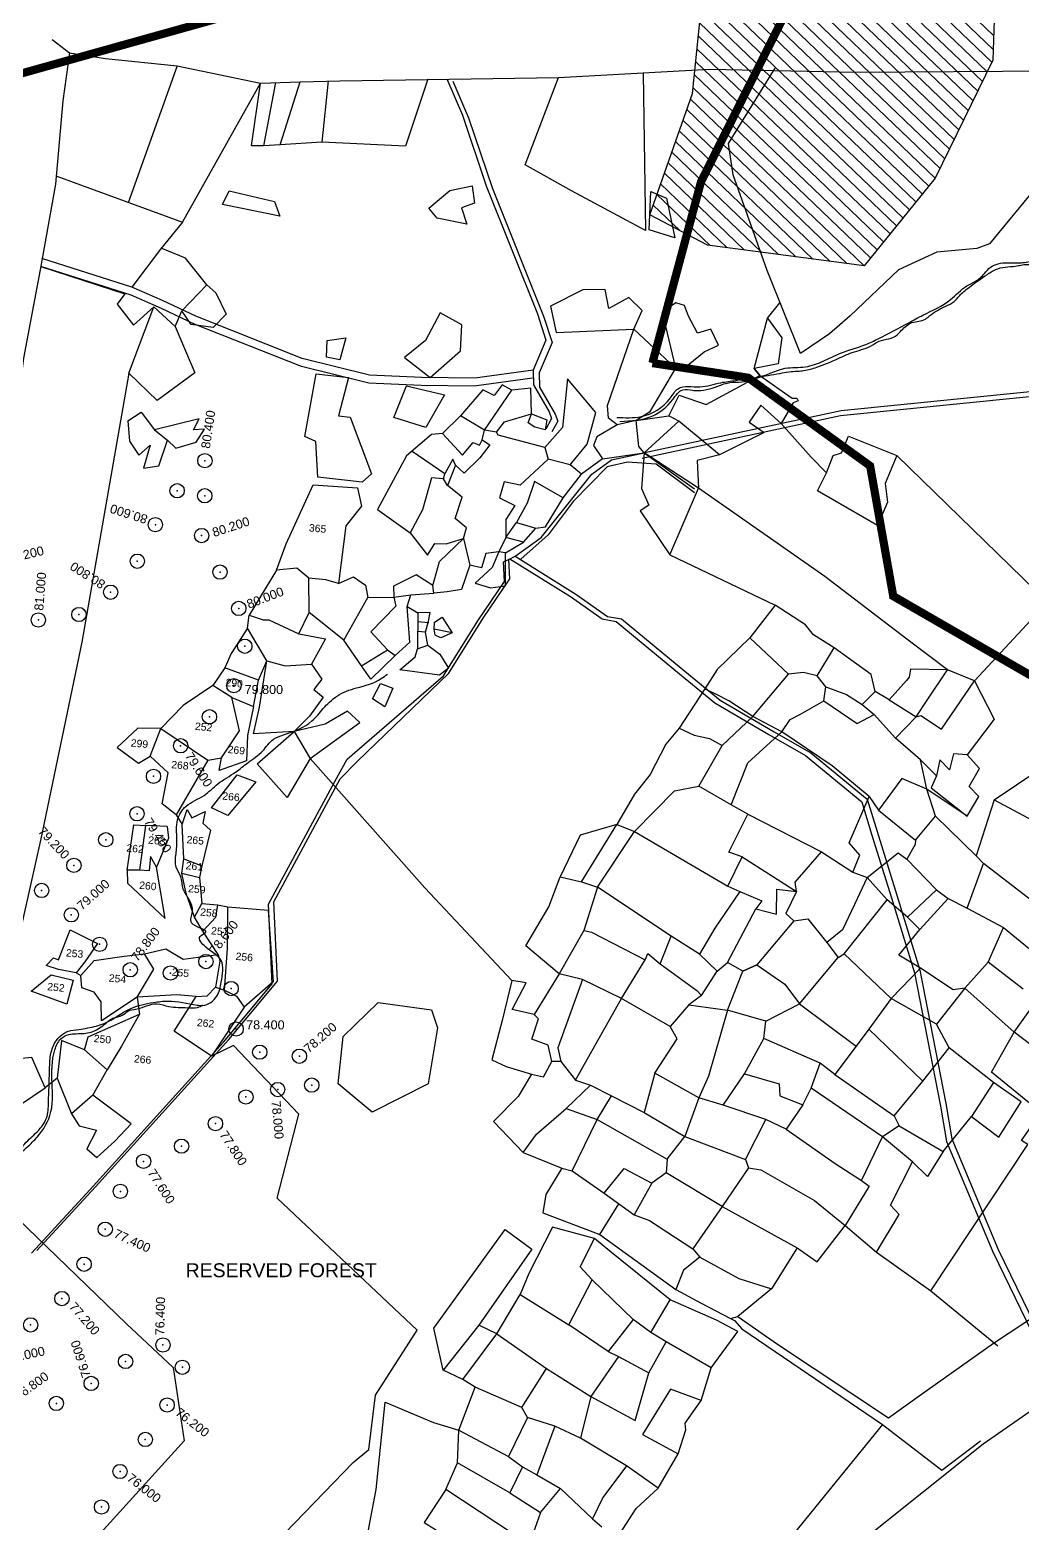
# Model space of a CAD drawing. Header units: millimetres. Extents: x 378359 to 385759, y 1843150 to 1853020.
# Drawn here: x 380829 to 383254, y 1847532 to 1851182 of the extents above; entities that cross this region are included whole.
import ezdxf

# ---------------------------------------------------------------- set-up
doc = ezdxf.new("R2010")
doc.units = ezdxf.units.MM
doc.header["$PDMODE"] = 32
doc.header["$PDSIZE"] = 35
for name, color, linetype in [('Boundry', 5, 'Continuous'), ('Plot', 7, 'Continuous'), ('points', 161, 'Continuous'), ('ROAD', 1, 'Continuous'), ('ROADS', 50, 'Continuous'), ('Stream', 4, 'Continuous'), ('SY.AREA', 7, 'Continuous'), ('TEXT', 7, 'Continuous'), ('VILLAGE AREA', 1, 'Continuous')]:
    doc.layers.add(name, color=color, linetype=linetype)
doc.styles.get("Standard").update_dxf_attribs({"font": 'arial.ttf'})
pattern_1 = [(136.1904153, (0, 0), (-17.3065976, -18.0411108), [])]

# ---------------------------------------------------------------- blocks, each defined once
blk = doc.blocks.new('MM')
at = {"layer": 'Boundry'}
for points in [[(-37.568, 40.796), (-36.826, 40.324), (-35.353, 40.237), (-32.458, 40.229), (-29.048, 39.855), (-27.456, 40.064), (-25.879, 40.263), (-17.11, 41.245), (-11.091, 42.158), (-5.206, 42.616), (2.64, 43.425), (3.255, 44.048), (4.886, 44.744), (6.39, 44.909), (16.821, 48.844)], [(-36.826, 40.324), (-36.905, 38.372), (-36.881, 35.011), (-37.155, 31.507), (-37.477, 27.903), (-37.725, 20.291), (-37.688, 14.602), (-38.263, 4.825), (-38.967, -3.215), (-37.112, -4.992), (-35.684, -5.826), (-34.393, -6.62), (-29.591, -10.432), (-27.551, -12.004), (-26.832, -14.904), (-36.173, -27.461)]]:
    blk.add_lwpolyline(points, dxfattribs=at)
at = {"layer": 'Plot'}
for points in [[(6.39, 44.909), (6.311, 44.245), (5.177, 43.363), (2.536, 38.785), (0.819, 36.24), (0.331, 36.012), (-1.263, 35.703), (-2.727, 34.842), (-4.483, 32.811), (-5.248, 32.015), (-6.337, 31.105), (-7.996, 34.306), (-9.727, 38.021), (-10.036, 39.256), (-8.459, 42.457)], [(-13.728, 41.726), (-13.026, 35.443), (-16.151, 36.748), (-18.112, 37.615), (-17.11, 41.245)], [(-22.342, 40.667), (-22.984, 37.889), (-26.357, 37.726), (-28.019, 37.463), (-28.684, 37.35), (-29.161, 37.306), (-29.048, 39.855)], [(-36.848, 35.337), (-31.633, 33.98), (-29.048, 39.855)], [(-32.458, 40.229), (-33.888, 34.545)], [(-28.441, 39.941), (-28.684, 37.35)], [(-28.019, 37.463), (-27.456, 40.064)], [(-26.34, 40.214), (-26.357, 37.726)], [(-12.963, 37.027), (-12.315, 36.814), (-11.822, 35.266), (-12.88, 35.487), (-12.963, 37.027)], [(-21.034, 36.292), (-20.153, 36.561), (-19.992, 35.871), (-20.496, 35.633), (-20.218, 34.995), (-21.429, 35.121), (-21.803, 35.502), (-21.034, 36.292)], [(-29.883, 35.414), (-28.021, 35.165), (-27.756, 34.593), (-30.095, 34.846), (-29.883, 35.414)], [(-31.633, 33.98), (-32.41, 32.807), (-33.411, 31.173)], [(-37.142, 31.649), (-33.675, 30.876), (-33.939, 30.432), (-33.195, 29.659), (-32.457, 30.472), (-31.528, 29.759), (-31.321, 30.422), (-30.42, 31.553), (-31.372, 32.542), (-32.383, 32.844)], [(-13.114, 31.44), (-12.858, 32.226), (-13.43, 32.686), (-14.202, 32.175), (-14.422, 32.913), (-15.31, 32.817), (-16.541, 32.036), (-16.209, 31.001), (-13.114, 31.44)], [(-13.407, 27.543), (-14.175, 26.981), (-14.276, 26.617), (-13.871, 26.112), (-12.217, 26.516), (-12.461, 26.745), (-12.658, 27.783), (-11.369, 28.1), (-11.031, 28.969), (-9.915, 28.696), (-7.871, 30.069), (-8.13, 30.328), (-7.8, 32.402), (-7.352, 33.062)], [(-9.649, 31.12), (-10.023, 31.744), (-10.537, 31.523), (-10.974, 32.173), (-11.178, 32.58), (-11.526, 32.665), (-12.049, 32.236), (-11.293, 30.042), (-12.16, 28.174), (-12.658, 27.783), (-13.407, 27.543), (-13.789, 27.768), (-13.869, 28.281), (-13.114, 31.44), (-11.293, 30.042), (-10.792, 30.221), (-10.208, 30.809), (-9.649, 31.12)], [(-33.411, 31.173), (-37.142, 31.976)], [(-7.8, 32.402), (-7.14, 31.662), (-7.193, 30.61), (-8.13, 30.328), (-7.871, 30.069), (-6.498, 29.292), (-6.303, 29.299), (-6.242, 29.198), (-6.434, 29.102), (-6.835, 28.234), (-5.505, 26.995), (-4.822, 26.431), (-4.622, 27.151), (-4.302, 27.285), (-4.08, 27.982), (-2.07, 27.393), (4.562, 22.089)], [(-30.42, 31.553), (-30.021, 31.266), (-29.52, 30.462), (-29.999, 29.865), (-30.892, 29.902), (-31.321, 30.422)], [(-22.197, 29.411), (-21.094, 28.701), (-19.984, 29.898), (-20.024, 30.943), (-20.95, 31.342), (-21.422, 30.169), (-22.197, 29.411)], [(-31.528, 29.759), (-30.549, 27.979), (-31.954, 26.717), (-33.201, 27.715), (-32.457, 30.472)], [(-25.375, 29.79), (-24.629, 29.969), (-24.785, 29.067), (-25.332, 29.126), (-25.375, 29.79)], [(-13.871, 26.112), (-14.643, 25.424), (-15.132, 25.745), (-14.533, 26.639), (-14.313, 27.946), (-15.58, 29.194), (-15.588, 27.221), (-16.221, 26.352), (-18.141, 26.663), (-18.22, 26.768), (-17.934, 27.214), (-16.891, 27.644), (-17.02, 28.672), (-17.767, 28.518), (-18.173, 28.69), (-18.461, 28.237), (-18.936, 28.412), (-19.725, 27.284), (-20.378, 26.505), (-20.813, 26.425), (-21.734, 25.47), (-22.699, 23.213), (-21.298, 22.396), (-20.515, 21.564), (-20.256, 22.064), (-19.803, 22.093), (-19.126, 22.375), (-18.773, 21.329), (-19.014, 20.327), (-19.579, 20.169), (-20.103, 20.075), (-20.173, 20.38), (-20.009, 21.356), (-19.126, 22.375), (-19.049, 22.823), (-19.549, 23.146), (-19.344, 24.036), (-19.979, 24.448), (-20.165, 24.693), (-20.652, 24.693), (-20.893, 23.373), (-21.298, 22.396)], [(-6.835, 28.234), (-7.725, 28.889), (-8.124, 28.156), (-7.48, 27.798), (-9.192, 26.731), (-10.947, 27.917), (-11.369, 28.1)], [(-25.678, 28.406), (-24.374, 28.396), (-24.62, 26.81), (-24.146, 26.801), (-23.068, 24.612), (-23.413, 24.243), (-25.219, 24.267), (-25.435, 25.702), (-25.897, 25.85), (-25.678, 28.406)], [(-18.705, 26.808), (-17.767, 28.518)], [(-33.201, 27.715), (-34.04, 16.734), (-34.923, 8.682), (-36.226, -1.702), (-35.673, -2.478), (-35.165, -2.438), (-33.772, -1.283), (-34.427, -0.122), (-35.533, -0.331), (-34.887, -1.15), (-36.226, -1.702)], [(-22.005, 28.282), (-20.447, 28.067), (-21.078, 26.686), (-22.396, 26.958), (-22.005, 28.282)], [(-10.947, 27.917), (-12.217, 26.516)], [(-18.764, 26.403), (-18.705, 26.808), (-19.725, 27.284)], [(-16.891, 27.644), (-16.249, 27.464), (-16.277, 27.052), (-16.706, 27.119), (-16.983, 27.272), (-16.891, 27.644)], [(-2.07, 27.393), (-2.427, 26.227), (-2.262, 25.482), (-2.568, 24.515), (-5.118, 25.664), (-4.822, 26.431)], [(8.035, 27.595), (7.669, 26.116), (4.423, 21.94), (1.916, 18.654), (2.854, 17.199), (1.916, 15.657), (1.357, 15.643), (1.263, 14.982), (0.841, 15.353), (0.76, 14.696), (0.597, 14.197), (2.148, 13.2), (2.545, 14.036), (2.123, 14.397), (2.46, 15.152), (1.916, 15.657)], [(-20.378, 26.505), (-19.498, 25.711), (-19.121, 26.266), (-18.858, 26.183), (-18.764, 26.403), (-18.439, 26.235), (-18.785, 25.679), (-19.356, 25.009), (-19.734, 25.293), (-19.863, 25.526), (-20.128, 24.904)], [(-18.22, 26.768), (-18.705, 26.808)], [(-2.487, 17.275), (-1.972, 16.922), (-1.026, 16.044), (-0.279, 16.981), (0.103, 17.697), (0.79, 18.989), (-0.95, 20.059), (-4.495, 22.261), (-9.898, 25.314), (-12.217, 26.516), (-12.18, 25.072), (-11.821, 24.441), (-12.158, 24.17), (-10.787, 22.524), (-9.898, 25.314)], [(-9.192, 26.731), (-10.067, 26.411), (-9.898, 25.314)], [(-33.06, 25.788), (-32.559, 26.188), (-31.95, 25.535), (-31.382, 25.175), (-31.021, 24.889), (-30.227, 25.205), (-29.951, 25.761), (-30.387, 25.681), (-30.199, 26.155), (-31.95, 25.535)], [(-16.221, 26.352), (-16.038, 25.885), (-17.063, 24.739), (-17.72, 24.815), (-17.843, 24.145), (-17.206, 23.906), (-17.501, 23.3), (-17.441, 22.578), (-17.66, 21.981), (-18.18, 21.866), (-18.296, 21.275), (-18.773, 21.329)], [(-15.285, 24.396), (-14.643, 25.424), (-15.132, 25.745), (-16.038, 25.885)], [(-33.06, 25.788), (-32.906, 24.988), (-32.484, 24.465), (-32.063, 24.898), (-32.238, 23.954), (-31.636, 24.105), (-31.382, 25.175)], [(-20.165, 24.693), (-20.128, 24.904), (-21.525, 25.674)], [(-19.734, 25.293), (-19.979, 24.448)], [(-17.39, 21.962), (-16.715, 22.47), (-16.274, 23.076), (-15.885, 23.165), (-15.285, 24.396), (-16.498, 24.938), (-16.721, 24.045), (-17.066, 23.229), (-16.274, 23.076)], [(-25.369, 23.941), (-23.581, 23.997), (-23.345, 23.28), (-23.899, 22.424), (-23.975, 20.085), (-24.496, 20.185), (-25.187, 20.188), (-25.695, 20.536), (-26.511, 20.381), (-27.427, 18.47), (-26.85, 18.343), (-26.619, 18.355), (-25.36, 17.918), (-24.272, 17.814), (-24.743, 16.743)], [(-26.511, 20.381), (-26.227, 21.472), (-25.369, 23.941)], [(-16.715, 22.47), (-17.441, 22.578), (-17.066, 23.229)], [(-10.787, 22.524), (-6.371, 20.916)], [(-18.489, 20.627), (-17.853, 20.511), (-17.261, 20.646), (-17.326, 21.288), (-17.39, 21.962), (-17.66, 21.981), (-17.872, 21.333), (-18.489, 20.627)], [(-23.975, 20.085), (-23.392, 20.415), (-22.882, 20.119), (-22.737, 19.635), (-21.698, 19.751), (-21.026, 19.915), (-20.103, 20.075), (-20.173, 20.38), (-20.884, 20.738), (-21.754, 20.188), (-21.698, 19.751), (-21.583, 19.399), (-22.492, 18.276), (-21.744, 17.615), (-21.421, 17.419), (-20.884, 18.012), (-21.131, 19.435), (-21.026, 19.915)], [(1.916, 18.654), (0.79, 18.989), (-0.694, 18.881), (-0.718, 18.546), (-0.802, 18.409), (-1.425, 17.564), (-2.017, 17.845), (-2.251, 18.509), (-3.839, 19.433), (-4.719, 19.869), (-5.078, 20.24), (-6.371, 20.916), (-7.253, 19.504), (-8.447, 18.112), (-8.859, 17.29), (-9.741, 15.613), (-10.219, 14.915), (-10.728, 13.639), (-11.283, 12.788), (-11.867, 11.506), (-13.294, 10.932), (-13.932, 9.188), (-13.057, 9.059), (-11.867, 11.506), (-11.126, 11.29), (-9.69, 13.075), (-8.724, 13.361), (-7.947, 15.087), (-6.828, 16.366), (-5.561, 18.198), (-7.253, 19.504), (-7.253, 19.504)], [(-25.36, 17.918), (-25.041, 18.812), (-25.187, 20.188)], [(-23.531, 17.833), (-22.737, 19.635)], [(-21.131, 19.435), (-20.67, 19.219), (-20.553, 17.769), (-20.148, 17.959), (-20.29, 18.469), (-20.211, 18.922), (-20.185, 19.275), (-20.67, 19.219)], [(-4.413, 18.24), (-3.839, 19.433)], [(-22.725, 16.879), (-23.531, 17.833), (-25.041, 18.812)], [(-20.654, 18.869), (-20.195, 18.88)], [(-19.675, 19.144), (-19.219, 18.555), (-19.655, 18.312), (-19.897, 18.39), (-19.956, 18.629), (-19.967, 18.915), (-19.675, 19.144)], [(-26.545, 16.704), (-27.452, 17.942), (-27.427, 18.47)], [(-20.295, 18.475), (-20.617, 18.475)], [(-19.219, 18.555), (-19.956, 18.629)], [(-5.607, 15.862), (-5.325, 16.384), (-4.935, 16.641), (-4.039, 17.263), (-4.023, 17.834), (-4.413, 18.24), (-4.968, 18.332), (-5.561, 18.198)], [(-0.279, 16.981), (-0.095, 17.052), (0.782, 16.593), (1.916, 18.654)], [(-27.452, 17.942), (-28.003, 16.868), (-28.199, 16.265), (-28.611, 15.513), (-29.725, 14.587), (-30.538, 13.577), (-31.457, 13.5), (-32.216, 12.643), (-31.292, 12.108), (-30.851, 12.433), (-30.538, 13.577), (-28.521, 12.499), (-27.985, 12.642), (-27.371, 13.794), (-27.801, 15.098), (-28.611, 15.513)], [(-21.421, 17.419), (-22.302, 16.38), (-22.725, 16.879), (-21.744, 17.615)], [(-20.148, 17.959), (-19.625, 17.645), (-19.231, 17.12), (-19.559, 16.8), (-21.168, 16.862), (-20.613, 17.448), (-20.553, 17.769)], [(-4.023, 17.834), (-3.167, 17.614), (-2.487, 17.275), (-2.017, 17.845)], [(-1.425, 17.564), (-0.279, 16.981)], [(-6.828, 16.366), (-7.856, 16.895), (-8.317, 17.081), (-8.859, 17.29)], [(-4.039, 17.263), (-2.624, 16.482), (-1.972, 16.922)], [(-27.801, 15.098), (-26.899, 14.819), (-26.805, 15.898), (-28.199, 16.265)], [(-26.805, 15.898), (-26.545, 16.704)], [(-25.178, 13.982), (-26.794, 13.732), (-26.662, 14.825), (-26.545, 16.704), (-25.793, 16.578), (-24.743, 16.743), (-24.265, 16.179), (-24.547, 15.733), (-24.147, 15.467), (-24.618, 14.659), (-25.178, 13.982)], [(-7.351, 12.733), (-6.854, 14.49), (-5.607, 15.862), (-6.828, 16.366)], [(3.17, 13.961), (4.851, 15.336), (6.098, 14.523), (7.253, 16.795), (9.904, 15.467), (9.565, 14.665), (9.043, 13.473), (8.881, 12.945), (5.986, 14.069), (6.098, 14.523)], [(-21.903, 16.238), (-21.377, 16.098), (-21.633, 15.325), (-22.163, 15.598), (-21.903, 16.238)], [(-1.853, 13.606), (-3.456, 14.687), (-5.607, 15.862)], [(0.058, 15.272), (-1.026, 16.044)], [(-9.741, 15.613), (-9.119, 15.384), (-8.491, 15.309), (-7.947, 15.087)], [(5.755, 9.633), (2.992, 11.365), (2.67, 11.646), (0.878, 13.078), (0.428, 14.121), (0.058, 15.272), (0.76, 14.696)], [(-26.899, 14.819), (-27.036, 13.638), (-26.965, 12.61), (-28.026, 12.127), (-27.985, 12.642)], [(-8.045, 6.62), (-9.258, 7.23), (-12.396, 8.907), (-12.783, 7.124), (-13.601, 5.287), (-14.451, 3.553), (-15.346, 3.677), (-14.885, 4.8), (-15.478, 4.836), (-19.325, 8.21), (-24.429, 12.959), (-22.574, 14.6), (-23.116, 15), (-23.958, 14.393), (-25.178, 13.982), (-24.429, 12.959)], [(2.148, 13.2), (0.428, 14.121), (-0.608, 14.452), (-1.427, 13.088), (0.179, 12.037), (0.878, 13.078)], [(-24.429, 12.959), (-25.2, 11.302), (-26.531, 12.534), (-25.178, 13.982)], [(3.17, 13.961), (2.67, 11.646)], [(3.17, 13.961), (6.835, 12.443), (8.37, 11.927), (8.604, 12.413), (8.881, 12.945)], [(5.068, 6.472), (3.558, 7.419), (4.042, 8.877), (5.328, 8.017)], [(-13.057, 9.059), (-12.396, 8.907), (-11.126, 11.29), (-7.17, 9.462), (-6.713, 10.697), (-7.261, 10.829), (-6.655, 12.429), (-7.351, 12.733), (-8.724, 13.361)], [(-2.219, 10.508), (-1.998, 11.219), (-2.472, 11.673), (-1.853, 13.606), (-1.427, 13.088)], [(-28.521, 12.499), (-29.576, 10.171), (-30.189, 10.565), (-30.067, 11.83), (-30.851, 12.433)], [(-6.655, 12.429), (-3.556, 11.197), (-2.219, 10.508), (-1.624, 10.343), (-0.469, 11.456), (-0.103, 11.232)], [(0.179, 12.037), (0.173, 11.857), (-0.103, 11.232), (1.21, 10.123), (1.711, 9.824), (2.506, 9.509), (2.992, 11.365)], [(-27.295, 12.016), (-26.513, 11.809), (-27.502, 10.351), (-28.193, 10.596), (-27.295, 12.016)], [(-6.713, 10.697), (-4.4, 9.515), (-4.491, 9.888), (-3.556, 11.197)], [(-29.576, 10.171), (-29.304, 9.812), (-29.164, 10.43), (-28.936, 10.116), (-28.436, 10.423), (-28.478, 9.948), (-28.146, 9.698), (-28.36, 8.225), (-28.404, 7.751), (-28.205, 6.719), (-27.575, 6.73), (-27.156, 6.691), (-25.527, 6.713), (-25.043, 3.85), (-26.11, 2.727), (-27.231, 0.631), (-28.819, 1.492), (-28.075, 2.961), (-27.63, 3.034), (-27.341, 3.414), (-26.964, 3.336), (-26.462, 3.138), (-26.11, 2.727)], [(0.691, 8.464), (0.152, 8.915), (-0.736, 9.525), (-1.624, 10.343), (-2.029, 9.214), (-2.399, 8.149), (-2.979, 7.585), (-2.47, 7.022), (-2.248, 7.197), (-0.736, 9.525)], [(-29.9, 9.67), (-29.802, 9.204), (-30.164, 7.995), (-30.448, 8.4), (-30.455, 7.825), (-30.838, 7.811), (-31.335, 7.761), (-31.271, 7.243), (-29.617, 5.973), (-30.164, 7.995)], [(-29.9, 9.67), (-30.774, 9.634), (-30.838, 7.811), (-31.335, 7.761), (-31.236, 9.613), (-30.774, 9.634)], [(-29.102, 8.442), (-29.304, 9.812)], [(6.298, 5.702), (5.593, 4.267), (4.883, 4.72), (2.725, 6.296), (2.271, 6.183), (0.875, 6.925), (-0.044, 7.362), (0.691, 8.464), (1.711, 9.824)], [(0.152, 8.915), (1.21, 10.123)], [(-7.804, 4.966), (-8.284, 4.548), (-8.943, 3.601), (-11.003, 4.534), (-12.64, 5.145), (-13.601, 5.287), (-15.05, 6.284), (-14.275, 7.934), (-13.932, 9.188)], [(-6.674, 9.287), (-7.54, 7.726), (-8.045, 6.62), (-7.275, 6.009), (-6.892, 6.395)], [(-7.17, 9.462), (-6.674, 9.287), (-5.753, 9.01), (-5.964, 8.656), (-5.112, 8.528), (-5.192, 9.527), (-4.4, 9.515), (-4.738, 8.594), (-4.389, 8.327), (-3.838, 8.466), (-2.979, 7.585)], [(2.506, 9.509), (4.042, 8.877)], [(-29.13, 7.851), (-29.102, 8.442), (-28.36, 8.225)], [(-4.389, 8.327), (-5.712, 6.415), (-6.237, 6.112), (-6.892, 6.395), (-5.964, 8.656)], [(-28.446, 6.145), (-28.877, 7.063), (-29.13, 7.851), (-28.404, 7.751)], [(-12.783, 7.124), (-12.467, 7.082), (-10.201, 6.184), (-10.125, 6.451), (-9.583, 6.088), (-9.258, 7.23)], [(3.558, 7.419), (2.725, 6.296)], [(-27.575, 6.73), (-27.607, 6.212), (-28.066, 5.611), (-28.446, 6.145), (-28.205, 6.719)], [(-26.964, 3.336), (-27.005, 5.009), (-27.156, 6.691)], [(-8.284, 4.548), (-6.704, 4.487), (-6.237, 6.112), (-5.712, 6.415), (-4.503, 5.748), (-3.841, 5.014), (-2.47, 7.022), (-2.248, 7.197), (-0.184, 5.59), (0.875, 6.925)], [(-13.187, 1.775), (-12.537, 1.083), (-11.003, 4.534), (-10.201, 6.184)], [(-9.583, 6.088), (-8.016, 5.152), (-7.804, 4.966), (-7.275, 6.009)], [(2.725, 6.296), (1.734, 4.736)], [(9.301, 3.176), (8.654, 2.05), (8.179, 1.028), (6.204, 1.48), (5.925, 1.817), (4.121, 3.019), (4.883, 4.72), (5.679, 6.107)], [(-32.973, 3.446), (-32.778, 3.366), (-32.302, 4.01), (-31.119, 4.31), (-30.313, 4.47), (-29.476, 4.759), (-28.738, 4.414), (-27.359, 4.734), (-28.066, 5.611)], [(-0.184, 5.59), (-0.959, 4.27), (-1.408, 3.542), (-2.15, 2.32), (-2.788, 2.72), (-5.135, 3.494), (-5.123, 4.198), (-6.704, 4.487), (-7.219, 1.768), (-7.517, 0.859)], [(-0.959, 4.27), (1.404, 2.397), (2.336, 3.834), (1.734, 4.736), (-0.184, 5.59)], [(-33.384, 5.148), (-32.243, 4.703), (-32.674, 3.925), (-32.973, 3.446), (-33.697, 3.515), (-34.218, 3.626), (-33.954, 3.967), (-33.738, 3.897), (-33.384, 5.148)], [(-15.478, 4.836), (-15.705, 3.197), (-15.96, 1.569), (-15.362, 1.37), (-14.32, 1.16), (-13.832, 1.093), (-13.555, 1.735), (-13.766, 2.378), (-14.442, 2.555), (-14.253, 3.396), (-14.451, 3.553)], [(-12.64, 5.145), (-13.369, 2.309), (-13.187, 1.775), (-13.555, 1.735)], [(-5.123, 4.198), (-3.841, 5.014), (-1.408, 3.542)], [(-28.075, 2.961), (-28.862, 2.962), (-30.441, 2.714), (-29.874, 3.904), (-30.313, 4.47)], [(-27.359, 4.734), (-27.261, 4.476), (-27.341, 3.414)], [(0.627, 0.507), (2.492, -0.352), (3.492, 1.17), (4.678, 0.449), (5.425, 1.951), (4.248, 2.621), (2.336, 3.834)], [(-33.975, 3.272), (-33.071, 3.14), (-33.231, 2.16), (-34.719, 2.535), (-33.975, 3.272)], [(-30.441, 2.714), (-31.775, 1.628), (-31.859, 2.384), (-32.18, 2.749), (-32.691, 2.864), (-32.778, 3.366)], [(-22.023, 1.927), (-20.751, 3.434), (-18.587, 3.343), (-18.274, 2.65), (-18.426, 0.371), (-20.57, -0.992), (-22.045, 0.018), (-22.023, 1.927)], [(-9.37, 1.67), (-8.617, 3.14), (-8.943, 3.601)], [(-6.509, 0.659), (-5.779, 1.992), (-5.135, 3.494)], [(-30.441, 2.714), (-30.284, 2.042), (-30.881, 0.682), (-31.365, -0.32), (-32.351, 0.397), (-33.302, 0.682), (-33.328, -0.856), (-33.772, -1.283)], [(-5.779, 1.992), (-4.341, 1.729), (-4.272, 1.257), (-3.318, 0.982), (-3.052, 1.678), (-2.788, 2.72)], [(4.248, 2.621), (3.492, 1.17)], [(-32.351, 0.397), (-32.247, 0.93), (-30.284, 2.042)], [(-2.15, 2.32), (0.387, 0.893), (0.627, 0.507), (0, 0)], [(0.387, 0.893), (1.404, 2.397)], [(-7.517, 0.859), (-9.37, 1.67), (-9.65, 0.053)], [(-3.894, -0.057), (-1.796, -1.253), (-0.67, -1.829), (0, 0), (-3.052, 1.678)], [(2.548, -5.982), (5.859, 0.257), (5.598, 0.398), (6.204, 1.48)], [(-10.021, -30.786), (-14.163, -39.721), (-15.586, -42.966), (-17.472, -42.367), (-21.482, -41.01), (-20.88, -31.887), (-19.827, -21.186), (-23.128, -19.101), (-19.964, -15.123), (-19.388, -14.532), (-19.326, -12.323), (-17.908, -9.561), (-24.035, -4.809), (-23.495, -1.361), (-26.384, 1.152), (-27.231, 0.631)], [(-14.32, 1.16), (-14.771, 0.21), (-15.659, -0.893), (-14.344, -2.021), (-12.742, -2.505), (-12.309, -2.566), (-10.939, -3.343), (-9.65, -4.095), (-9.014, -4.259), (-7.165, -5.225), (-6.859, -5.532), (-5.204, -6.238), (-3.854, -6.53), (-5.098, -7.764), (-3.438, -8.695), (1.339, -11.247), (2.477, -10.236), (5.259, -7.842), (11.069, -3.14), (12.593, -1.61), (12.95, -1.14)], [(-14.344, -2.021), (-13.884, -1.229), (-12.799, -0.087), (-11.91, 0.949)], [(-12.537, 1.083), (-11.91, 0.949), (-11.023, 0.599), (-9.65, 0.053), (-7.931, -0.748), (-5.403, -1.441), (-4.747, 0.252), (-6.509, 0.659), (-7.517, 0.859), (-7.931, -0.748)], [(-3.318, 0.982), (-3.894, -0.057), (-4.747, 0.252)], [(-12.309, -2.566), (-11.513, -0.405), (-11.023, 0.599)], [(2.492, -0.352), (1.964, -1.405), (1.312, -0.885), (0, 0)], [(-31.841, -1.395), (-31.365, -0.32)], [(-12.799, -0.087), (-11.513, -0.405), (-8.549, -1.724), (-7.931, -0.748)], [(-33.328, -0.856), (-32.624, -2.225), (-32.266, -2.674), (-31.55, -2.783), (-31.865, -3.571), (-31.428, -3.881), (-30.779, -3.159), (-30.19, -2.389), (-31.841, -1.395), (-32.624, -2.225)], [(0.21, -4.642), (0.979, -3.04), (0.591, -2.705), (1.312, -0.885)], [(12.593, -1.61), (14.313, -2.959), (16.288, -4.113), (15.696, -4.31), (13.973, -6.795), (11.573, -9.668), (9.457, -8.347), (5.244, -11.936), (0.821, -16.22), (-4.951, -22.098), (-6.975, -24.759), (-11.187, -22.222), (-12.968, -21.152), (-12.758, -20.627), (-12.37, -19.687), (-11.694, -20.025), (-10.505, -20.781), (-11.187, -22.222)], [(-8.549, -1.724), (-8.536, -2.276), (-9.062, -2.756), (-9.65, -4.095)], [(-5.246, -1.758), (-6.157, -3.419), (-8.536, -2.276)], [(-5.403, -1.441), (-5.246, -1.758), (-4.745, -1.785), (-2.475, -2.816), (-1.147, -3.696), (0.21, -4.642), (2.548, -5.982), (5.448, -7.923)], [(-10.939, -3.343), (-10.232, -2.271), (-9.062, -2.756)], [(-0.67, -1.829), (-0.334, -2.029), (-1.147, -3.696)], [(-12.742, -2.505), (-13.274, -3.614), (-13.322, -4.366), (-10.962, -5.01), (-10.309, -3.71)], [(-6.157, -3.419), (-7.165, -5.225)], [(-6.157, -3.419), (-2.986, -4.78), (-2.131, -5.261), (-1.147, -3.696)], [(-2.986, -4.78), (-3.854, -6.53)], [(-19.196, -18.906), (-18.93, -16.111), (-18.91, -12.566), (-16.896, -13.197), (-15.85, -13.404), (-13.754, -14.274), (-13.152, -14.629), (-12.55, -14.895), (-11.543, -15.359), (-10.144, -16.451), (-9.744, -16.738)], [(-9.09, -17.138), (-8.432, -15.866), (-7.634, -14.957), (-6.961, -13.5), (-6.751, -12.517), (-6.795, -12.244), (-6.249, -11.274), (-5.974, -9.93), (-5.041, -8.362), (-5.936, -7.992), (-7.882, -7.362), (-10.487, -5.645), (-11.16, -5.189), (-12.888, -4.899), (-13.655, -6.854), (-13.922, -7.728), (-11.853, -8.757), (-11.088, -6.854), (-11.619, -6.379), (-11.16, -5.189)], [(-5.178, -21.316), (-9.857, -19.282), (-10.728, -18.677), (-11.161, -18.447), (-12.588, -17.72), (-16.145, -15.844), (-15.775, -14.719), (-15.85, -13.404), (-15.362, -11.624), (-15.886, -11.359), (-16.712, -11.058), (-17.245, -9.417), (-14.775, -5.177), (-13.627, -5.862), (-15.458, -9.114), (-16.712, -11.058)], [(-10.962, -5.01), (-7.687, -6.921), (-6.626, -7.378), (-5.387, -7.87), (-5.098, -7.764)], [(-6.859, -5.532), (-7.455, -6.111), (-7.687, -6.921)], [(-8.53, -8.741), (-9.282, -8.285), (-11.088, -6.854)], [(-15.886, -11.359), (-14.703, -9.402), (-13.922, -7.728)], [(-14.703, -9.402), (-12.57, -10.588), (-10.683, -11.539), (-8.814, -12.341), (-8.452, -10.376), (-7.87, -9.064), (-8.53, -8.741), (-7.882, -7.362)], [(-9.282, -8.285), (-10.162, -9.671), (-11.853, -8.757)], [(-5.387, -7.87), (-5.212, -7.944), (-4.888, -8.246), (1.126, -11.53), (3.681, -13.138), (5.114, -11.81)], [(-14.703, -9.402), (-15.458, -9.114)], [(-5.974, -9.93), (-7.87, -9.064)], [(-9.734, -9.836), (-10.683, -11.539), (-10.944, -13.257), (-12.014, -12.871), (-13.151, -12.639), (-13.416, -12.253), (-15.362, -11.624)], [(-10.162, -9.671), (-9.734, -9.836), (-8.452, -10.376)], [(-13.416, -12.253), (-12.57, -10.588)], [(-6.249, -11.274), (-7.514, -10.943), (-8.468, -12.864), (-6.961, -13.5)], [(1.126, -11.53), (-4.088, -19.402), (-5.026, -20.848), (-5.178, -21.316), (-6.975, -24.759)], [(-13.151, -12.639), (-13.754, -14.274)], [(-12.014, -12.871), (-12.55, -14.895)], [(-7.634, -14.957), (-8.981, -14.194), (-10.944, -13.257)], [(-8.981, -14.194), (-9.813, -15.554), (-10.144, -16.451)], [(-13.152, -14.629), (-13.563, -15.724), (-15.775, -14.719)], [(-13.563, -15.724), (-12.249, -16.394), (-11.543, -15.359)], [(-16.145, -15.844), (-16.875, -17.252), (-15.644, -17.858), (-16.026, -18.251), (-16.08, -19.286)], [(-12.249, -16.394), (-12.588, -17.72)]]:
    blk.add_lwpolyline(points, dxfattribs=at)
at = {"layer": 'ROAD'}
for points in [[(-21.585, 40.754), (-20.82, 39.354), (-19.587, 36.609), (-17.039, 31.68), (-16.596, 30.659), (-16.993, 29.401), (-16.917, 28.817), (-16.191, 27.794), (-16.062, 27.532), (-16.257, 27.082)], [(-21.332, 40.678), (-20.567, 39.278), (-19.334, 36.533), (-16.786, 31.604), (-16.343, 30.583), (-16.74, 29.325), (-16.664, 28.741), (-15.937, 27.719), (-15.809, 27.456), (-16.004, 27.006)], [(-16.993, 29.401), (-19.299, 28.857), (-21.423, 28.681), (-23.534, 28.568), (-26.299, 28.97), (-30.728, 30.254), (-32.136, 30.756), (-33.411, 31.173), (-37.142, 31.976)], [(-16.993, 29.073), (-19.299, 28.529), (-21.423, 28.353), (-23.534, 28.24), (-26.299, 28.642), (-30.728, 29.926), (-32.136, 30.428), (-33.411, 30.845), (-37.142, 31.649)], [(-12.271, 26.298), (-4.487, 28.774), (5.122, 30.69), (5.906, 30.756), (9.117, 30.225), (9.923, 29.926)], [(-12.258, 26.51), (-4.474, 28.986), (5.135, 30.902), (5.919, 30.968), (9.13, 30.438), (9.976, 30.211)], [(-16.986, 21.876), (-16.013, 22.723), (-14.227, 25.461), (-13.494, 26.111), (-12.217, 26.516), (-12.217, 26.516), (-10.063, 25.274)], [(-10.036, 25.109), (-11.696, 26.106), (-12.849, 26.085), (-13.645, 25.808), (-14.869, 24.287), (-15.746, 22.855), (-16.749, 21.777)], [(-33.679, -7.967), (-31.574, -5.193), (-26.804, 1.24), (-25.072, 3.771), (-25.528, 6.945), (-23.349, 12.132), (-22.939, 13.07), (-19.4, 16.792), (-18.242, 19.127), (-17.321, 20.812), (-17.441, 21.591), (-17.191, 21.75), (-14.613, 20.463), (-13.261, 19.689), (-12.681, 19.649), (-9.944, 17.792), (-8.416, 16.764), (-6.116, 15.706), (-4.565, 15.008), (-2.131, 13.367), (-1.609, 12.108), (-0.567, 9.633), (0.652, 6.709), (2.213, 1.462), (2.592, 0.065), (4.875, -4.185), (7.535, -8.537)], [(-33.474, -7.841), (-31.369, -5.067), (-26.599, 1.366), (-24.867, 3.897), (-25.323, 7.071), (-23.144, 12.258), (-22.529, 13.013), (-19.196, 16.918), (-18.037, 19.253), (-17.116, 20.938), (-17.236, 21.717), (-16.986, 21.876), (-14.408, 20.589), (-13.056, 19.815), (-12.477, 19.775), (-9.739, 17.918), (-8.211, 16.89), (-5.911, 15.832), (-4.36, 15.134), (-1.926, 13.493), (-1.404, 12.234), (-0.362, 9.759), (0.857, 6.835), (2.417, 1.588), (2.797, 0.191), (5.08, -4.059), (7.74, -8.411)]]:
    blk.add_lwpolyline(points, dxfattribs=at)
at = {"layer": 'Stream'}
for points in [[(-13.454, 27.834), (-12.483, 27.962), (-11.379, 28.821), (-11.106, 29.222), (-10.24, 29.384), (-9.419, 29.63), (-8.827, 29.781), (-8.391, 29.903), (-8.059, 29.961), (-6.889, 30.457), (-6.082, 30.597), (-5.396, 30.887), (-4.728, 31.276), (-3.746, 31.729), (-3.275, 32.001), (-2.108, 32.767), (-1.568, 33.127), (-0.522, 33.858), (0.076, 34.468), (0.396, 34.682), (0.739, 35.037), (0.954, 35.309), (1.601, 35.557), (2.171, 35.609), (2.705, 35.725), (3.019, 35.737), (3.542, 35.847), (3.984, 35.981), (4.542, 36.027), (5.041, 36.138), (5.593, 36.37), (6, 36.619), (6.413, 36.741), (6.918, 36.799), (7.951, 37.225), (8.509, 37.306), (8.968, 37.533), (9.258, 37.643), (9.479, 37.904), (9.561, 38.462), (9.584, 39.035), (9.596, 39.395), (9.741, 39.853), (9.747, 40.248), (9.741, 40.782), (9.869, 41.488), (9.887, 41.831), (10.073, 42.284), (10.125, 42.591), (10.166, 42.853), (10.183, 43.166), (10.335, 43.884), (10.341, 44.308), (10.474, 44.824), (10.439, 45.318), (10.48, 45.474), (10.625, 46.026), (10.725, 46.645)], [(-13.32, 27.68), (-12.014, 28.036), (-11.28, 28.766), (-10.912, 29.195), (-10.519, 29.214), (-10.305, 29.221), (-9.41, 29.534), (-9.165, 29.639), (-8.705, 29.725), (-8.21, 29.84), (-8, 29.946), (-7.081, 30.231), (-6.73, 30.333), (-6.373, 30.393), (-6.133, 30.441), (-5.629, 30.623), (-4.801, 31.054), (-4.178, 31.389), (-3.47, 31.734), (-3.307, 31.864), (-2.587, 32.182), (-2.37, 32.438), (-1.981, 32.782), (-1.457, 32.976), (-1.288, 33.139), (-0.69, 33.572), (-0.371, 33.801), (-0.106, 34.139), (0.079, 34.331), (0.856, 35.012), (1.255, 35.28), (2.059, 35.481), (2.279, 35.548), (2.707, 35.589), (3.552, 35.732), (3.914, 35.767), (4.818, 35.961), (5.589, 36.201), (5.818, 36.293), (6.288, 36.461), (6.747, 36.65), (7.685, 36.918), (8.323, 37.091), (9.155, 37.54), (9.589, 37.897), (9.686, 38.494), (9.758, 39.385), (9.88, 39.977), (9.906, 40.293), (9.906, 40.757), (9.947, 41.612), (10.054, 42.056), (10.136, 42.331), (10.217, 42.755), (10.473, 43.927), (10.56, 44.911), (10.428, 45.309)], [(-35.916, -5.683), (-35.717, -5.333), (-35.309, -4.85), (-35.124, -4.476), (-34.679, -4.087), (-34.418, -3.675), (-33.995, -3.159), (-33.606, -2.496), (-33.587, -1.852), (-33.667, -0.599), (-33.601, 0.472), (-33.07, 1.073), (-32.658, 1.187), (-32.297, 1.281), (-31.657, 1.531), (-30.671, 2.217), (-29.756, 2.563), (-29.187, 2.672), (-27.997, 2.629), (-27.774, 2.634), (-27.246, 3.059), (-27.123, 3.637), (-27.209, 4.503), (-27.878, 4.98), (-28.146, 5.392), (-27.943, 5.583), (-28.541, 5.903), (-28.547, 6.356), (-29.007, 7.228), (-29.162, 7.717), (-29.377, 8.075), (-29.437, 8.605), (-29.455, 9.184), (-29.509, 9.978), (-29.216, 10.562), (-28.541, 11.064), (-28.032, 11.583), (-27.357, 12.126), (-26.903, 12.555), (-26.359, 13.075), (-25.977, 13.588), (-25.588, 13.803), (-24.5, 14.469), (-24.099, 15.007), (-23.872, 15.293), (-23.233, 15.8), (-22.839, 15.967), (-21.883, 16.439), (-21.656, 16.642)], [(-35.817, -5.76), (-35.51, -5.348), (-35.269, -5.048), (-34.768, -4.394), (-34.432, -3.918), (-34.173, -3.629), (-33.99, -3.406), (-33.477, -2.378), (-33.518, -1.065), (-33.535, 0.277), (-33.335, 0.742), (-33.04, 0.942), (-32.427, 1.048), (-32.15, 1.131), (-31.65, 1.484), (-31.326, 1.772), (-30.966, 1.925), (-30.731, 2.125), (-30.454, 2.22), (-29.617, 2.52), (-29.128, 2.461), (-28.374, 2.484), (-27.979, 2.531), (-27.773, 2.655)]]:
    blk.add_spline(points, degree=3, dxfattribs=at)
at = {"layer": 'TEXT'}
for s, p in [('365', (-25.372, 22.065)), ('290', (-28.115, 15.535)), ('252', (-29.171, 13.66)), ('299', (-31.681, 12.743)), ('269', (-27.769, 12.857)), ('268', (-29.973, 12.031)), ('266', (-27.802, 10.968)), ('263', (-30.605, 8.914)), ('265', (-29.067, 9.081)), ('262', (-31.447, 8.513)), ('261', (-29, 8.032)), ('260', (-30.79, 7.067)), ('259', (-28.813, 7.123)), ('258', (-28.238, 6.228)), ('257', (-27.73, 5.52)), ('256', (-26.647, 4.591)), ('253', (-33.467, 4.07)), ('255', (-29.148, 3.709)), ('254', (-31.648, 3.228)), ('252', (-34.082, 2.64)), ('262', (-27.942, 1.783)), ('250', (-32.016, 0.742)), ('266', (-30.326, 0.084))]:
    blk.add_text(s, height=0.3, dxfattribs=at).set_placement(p)

msp = doc.modelspace()

# ---------------------------------------------------------------- hatches: boundary and pattern name
at = {"layer": 'VILLAGE AREA'}
h = msp.add_hatch(dxfattribs=at)
h.set_pattern_fill('ANSI31', color=256, scale=200, angle=91.1904, style=0)
h.set_pattern_definition(pattern_1)
h.paths.add_polyline_path([(382868, 1850605), (382485.4, 1850655.9), (382344.3, 1850730), (382448.3, 1851026.6), (382470.5, 1851241.6), (382418.6, 1851367.7), (382411.1, 1851508.6), (382574.5, 1851723.6), (382671, 1851894.2), (382782.3, 1852049.9), (382908.5, 1852072.1), (383027.3, 1851960.9), (383019.9, 1851775.5), (383019.9, 1851530.8), (383086.7, 1851419.6), (383190.6, 1851352.9), (383183.2, 1851108.2), (383042.2, 1850819.9)])
h = msp.add_hatch(dxfattribs=at)
h.set_pattern_fill('ANSI31', color=256, scale=200, angle=91.1904, style=0)
h.set_pattern_definition(pattern_1)
h.paths.add_polyline_path([(382868, 1850605), (382485.4, 1850655.9), (382344.3, 1850730), (382448.3, 1851026.6), (382470.5, 1851241.6), (382418.6, 1851367.7), (382411.1, 1851508.6), (382574.5, 1851723.6), (382671, 1851894.2), (382782.3, 1852049.9), (382908.5, 1852072.1), (383027.3, 1851960.9), (383019.9, 1851775.5), (383019.9, 1851530.8), (383086.7, 1851419.6), (383190.6, 1851352.9), (383183.2, 1851108.2), (383042.2, 1850819.9)])

# ---------------------------------------------------------------- linework, layer by layer
at = {"layer": 'points'}
for p in [(381256.7, 1850128.9), (381256.7, 1850128.9), (381188.8, 1850055.4), (381188.8, 1850055.4), (381256.3, 1850043.1), (381256.3, 1850043.1), (381135.5, 1849972.5), (381135.5, 1849972.5), (381248.7, 1849945.9), (381248.7, 1849945.9), (381091.4, 1849883.2), (381091.4, 1849883.2), (381293.7, 1849856.6), (381293.7, 1849856.6), (381026.2, 1849807.4), (381026.2, 1849807.4), (381339.5, 1849767.7), (381339.5, 1849767.7), (380849.6, 1849739.5), (380849.6, 1849739.5), (380948.7, 1849752.9), (380948.7, 1849752.9), (381354.2, 1849675.3), (381354.2, 1849675.3), (381327.5, 1849579), (381327.5, 1849579), (381267.8, 1849502.9), (381267.8, 1849502.9), (381197.4, 1849432), (381197.4, 1849432), (381131, 1849357.3), (381131, 1849357.3), (381090.8, 1849265.8), (381090.8, 1849265.8), (381014.4, 1849202.3), (381014.4, 1849202.3), (380936.5, 1849139.6), (380936.5, 1849139.6), (380857.5, 1849078.3), (380857.5, 1849078.3), (380930.1, 1849018.7), (380930.1, 1849018.7), (380999.3, 1848946.6), (380999.3, 1848946.6), (380999.3, 1848946.6), (381259.1, 1848904.6), (381259.1, 1848904.6), (381259.1, 1848904.6), (381074.2, 1848884.4), (381074.2, 1848884.4), (381074.2, 1848884.4), (381172.4, 1848876.4), (381172.4, 1848876.4), (381172.4, 1848876.4), (381320.8, 1848838.4), (381320.8, 1848838.4), (381320.8, 1848838.4), (381333, 1848739.6), (381333, 1848739.6), (381333, 1848739.6), (381390.8, 1848683), (381390.8, 1848683), (381390.8, 1848683), (381487.7, 1848673.1), (381487.7, 1848673.1), (381487.7, 1848673.1), (381517.9, 1848602.4), (381517.9, 1848602.4), (381517.9, 1848602.4), (381356.9, 1848573.4), (381356.9, 1848573.4), (381356.9, 1848573.4), (381434.7, 1848591.7), (381434.7, 1848591.7), (381434.7, 1848591.7), (381282.5, 1848508.2), (381282.5, 1848508.2), (381282.5, 1848508.2), (381199.5, 1848453.2), (381199.5, 1848453.2), (381199.5, 1848453.2), (381106.6, 1848416), (381106.6, 1848416), (381106.6, 1848416), (381050, 1848342.7), (381050, 1848342.7), (381050, 1848342.7), (381012.9, 1848250.2), (381012.9, 1848250.2), (381012.9, 1848250.2), (380961.3, 1848164.6), (380961.3, 1848164.6), (380961.3, 1848164.6), (380907.1, 1848080.6), (380907.1, 1848080.6), (380907.1, 1848080.6), (380830.7, 1848016.2), (380830.7, 1848016.2), (380830.7, 1848016.2), (381154.2, 1847967.2), (381154.2, 1847967.2), (381154.2, 1847967.2), (381062.7, 1847926.9), (381062.7, 1847926.9), (381062.7, 1847926.9), (381201.5, 1847912.7), (381201.5, 1847912.7), (381201.5, 1847912.7), (380978.7, 1847873.2), (380978.7, 1847873.2), (380978.7, 1847873.2), (380893.5, 1847824.3), (380893.5, 1847824.3), (380893.5, 1847824.3), (381164.2, 1847820.4), (381164.2, 1847820.4), (381164.2, 1847820.4), (381110.9, 1847736.2), (381110.9, 1847736.2), (381110.9, 1847736.2), (381049.2, 1847657.9), (381049.2, 1847657.9), (381049.2, 1847657.9), (381004, 1847571.2), (381004, 1847571.2), (381004, 1847571.2)]:
    msp.add_point(p, dxfattribs=at)
at = {"layer": 'ROADS', "color": 40, "const_width": 20}
for points in [[(382489, 1852622.5), (382793.4, 1852173), (382813.3, 1851655.8), (382694.1, 1851259.4), (382469.3, 1850810.3), (382350.6, 1850367.5)], [(379736.7, 1847549.8), (379702.5, 1847684), (379594.2, 1848097.7), (379594.2, 1848314.2), (379642.1, 1848550.8), (379662.2, 1848723.6), (379630.8, 1848970), (379699.3, 1849062.5), (379868.3, 1849315.7), (379944.9, 1849835.2), (380053.6, 1850096.4), (380098.4, 1850306.5), (380085.5, 1850724.5), (380660.2, 1851034.2), (382103.8, 1851437.8), (382813.3, 1851655.8)], [(379736.7, 1847549.8), (379702.5, 1847684), (379594.2, 1848097.7), (379594.2, 1848314.2), (379642.1, 1848550.8), (379662.2, 1848723.6), (379630.8, 1848970), (379699.3, 1849062.5), (379868.3, 1849315.7), (379944.9, 1849835.2), (380053.6, 1850096.4), (380098.4, 1850306.5), (380085.5, 1850724.5), (380660.2, 1851034.2), (382103.8, 1851437.8), (382813.3, 1851655.8)], [(384370.5, 1848108.3), (384317.6, 1848226), (383899.7, 1848676.2), (383529.9, 1849456.9), (382939.3, 1849797.9), (382882.8, 1850116.2), (382584.7, 1850331.8), (382350.6, 1850367.5)]]:
    msp.add_lwpolyline(points, dxfattribs=at)
at = {"layer": 'SY.AREA', "linetype": 'ByBlock'}
msp.add_lwpolyline([(382868, 1850605), (382485.4, 1850655.9), (382344.3, 1850730), (382448.3, 1851026.6), (382470.5, 1851241.6), (382418.6, 1851367.7), (382411.1, 1851508.6), (382574.5, 1851723.6), (382671, 1851894.2), (382782.3, 1852049.9), (382908.5, 1852072.1), (383027.3, 1851960.9), (383019.9, 1851775.5), (383019.9, 1851530.8), (383086.7, 1851419.6), (383190.6, 1851352.9), (383183.2, 1851108.2), (383042.2, 1850819.9), (382868, 1850605)], dxfattribs=at)
msp.add_lwpolyline([(382868, 1850605), (382485.4, 1850655.9), (382344.3, 1850730), (382448.3, 1851026.6), (382470.5, 1851241.6), (382418.6, 1851367.7), (382411.1, 1851508.6), (382574.5, 1851723.6), (382671, 1851894.2), (382782.3, 1852049.9), (382908.5, 1852072.1), (383027.3, 1851960.9), (383019.9, 1851775.5), (383019.9, 1851530.8), (383086.7, 1851419.6), (383190.6, 1851352.9), (383183.2, 1851108.2), (383042.2, 1850819.9), (382868, 1850605)], dxfattribs=at)

# ---------------------------------------------------------------- block references
at = {"color": 190, "xscale": 60.65367649601166, "yscale": 60.65367649601166, "zscale": 60.65367649601166, "rotation": 354.4622295077103}
msp.add_blockref('MM', (382912.8, 1848475.7), dxfattribs=at)
msp.add_blockref('MM', (382912.8, 1848475.7), dxfattribs=at)
msp.add_blockref('MM', (382912.8, 1848475.7), dxfattribs=at)

# ---------------------------------------------------------------- texts
at = {"layer": 'points', "color": 1}
for s, rotation, p in [('80.400', 81.7549, (381268.8, 1850157.3)), ('80.400', 81.7549, (381268.8, 1850157.3)), ('80.600', 162.296, (381118.7, 1849994.8)), ('80.600', 162.296, (381118.7, 1849994.8)), ('80.200', 18.3034, (381279, 1849942.1)), ('80.200', 18.3034, (381279, 1849942.1)), ('81.200', 13.7299, (380773.6, 1849877.1)), ('81.200', 13.7299, (380773.6, 1849877.1)), ('81.000', 85.3875, (380861.3, 1849761.6)), ('81.000', 85.3875, (380861.3, 1849761.6)), ('80.800', 147.5125, (381015.6, 1849832.6)), ('80.800', 147.5125, (381015.6, 1849832.6)), ('79.600', 303.1606, (381206.8, 1849407.2)), ('79.600', 303.1606, (381206.8, 1849407.2)), ('79.200', 313.2434, (380847.3, 1849221.2)), ('79.200', 313.2434, (380847.3, 1849221.2)), ('79.400', 303.1606, (381106.9, 1849246.4)), ('79.400', 303.1606, (381106.9, 1849246.4)), ('79.000', 41.8011, (380956, 1849028.6)), ('79.000', 41.8011, (380956, 1849028.6)), ('78.800', 53.0983, (381091.9, 1848902.7)), ('78.800', 53.0983, (381091.9, 1848902.7)), ('78.800', 53.0983, (381091.9, 1848902.7)), ('78.600', 52.4394, (381282.7, 1848920)), ('78.600', 52.4394, (381282.7, 1848920)), ('78.600', 52.4394, (381282.7, 1848920)), ('78.200', 40.8999, (381510.5, 1848679.5)), ('78.200', 40.8999, (381510.5, 1848679.5)), ('78.200', 40.8999, (381510.5, 1848679.5)), ('78.000', 274.956, (381419.5, 1848563.3)), ('78.000', 274.956, (381419.5, 1848563.3)), ('78.000', 274.956, (381419.5, 1848563.3)), ('77.800', 303.1192, (381291.4, 1848481.6)), ('77.800', 303.1192, (381291.4, 1848481.6)), ('77.800', 303.1192, (381291.4, 1848481.6)), ('77.600', 302.8989, (381115.4, 1848388.4)), ('77.600', 302.8989, (381115.4, 1848388.4)), ('77.600', 302.8989, (381115.4, 1848388.4)), ('77.400', 335.3812, (381032, 1848231.5)), ('77.400', 335.3812, (381032, 1848231.5)), ('77.400', 335.3812, (381032, 1848231.5)), ('77.200', 311.0558, (380923.3, 1848059.8)), ('77.200', 311.0558, (380923.3, 1848059.8)), ('77.200', 311.0558, (380923.3, 1848059.8)), ('76.400', 88.6075, (381157.1, 1847990.6)), ('76.400', 88.6075, (381157.1, 1847990.6)), ('76.400', 88.6075, (381157.1, 1847990.6)), ('77.000', 12.1385, (380775.3, 1847922.7)), ('77.000', 12.1385, (380775.3, 1847922.7)), ('77.000', 12.1385, (380775.3, 1847922.7)), ('76.600', 108.0182, (380978, 1847891.7)), ('76.600', 108.0182, (380978, 1847891.7)), ('76.600', 108.0182, (380978, 1847891.7)), ('76.800', 35.7575, (380801, 1847830.6)), ('76.800', 35.7575, (380801, 1847830.6)), ('76.800', 35.7575, (380801, 1847830.6)), ('76.200', 322.04, (381182.5, 1847798.2)), ('76.200', 322.04, (381182.5, 1847798.2)), ('76.200', 322.04, (381182.5, 1847798.2)), ('76.000', 322.04, (381064.1, 1847637.7)), ('76.000', 322.04, (381064.1, 1847637.7)), ('76.000', 322.04, (381064.1, 1847637.7))]:
    msp.add_text(s, height=22, rotation=rotation, dxfattribs=at).set_placement(p)
at = {"layer": 'points', "color": 6}
msp.add_text('80.000', height=22, rotation=21.0154, dxfattribs=at).set_placement((381364, 1849766.9))
msp.add_text('80.000', height=22, rotation=21.0154, dxfattribs=at).set_placement((381364, 1849766.9))
at = {"layer": 'points', "color": 1}
for s, p in [('79.800', (381353.8, 1849558.5)), ('79.800', (381353.8, 1849558.5)), ('78.400', (381357.5, 1848738.8)), ('78.400', (381357.5, 1848738.8)), ('78.400', (381357.5, 1848738.8))]:
    msp.add_text(s, height=22, dxfattribs=at).set_placement(p)
at = {"layer": 'TEXT'}
msp.add_text('RESERVED FOREST', height=34.004, dxfattribs=at).set_placement((381209.6, 1848132.9))
msp.add_text('RESERVED FOREST', height=34.004, dxfattribs=at).set_placement((381209.6, 1848132.9))
msp.add_text('RESERVED FOREST', height=34.004, dxfattribs=at).set_placement((381209.6, 1848132.9))

doc.saveas('drawing.dxf')
